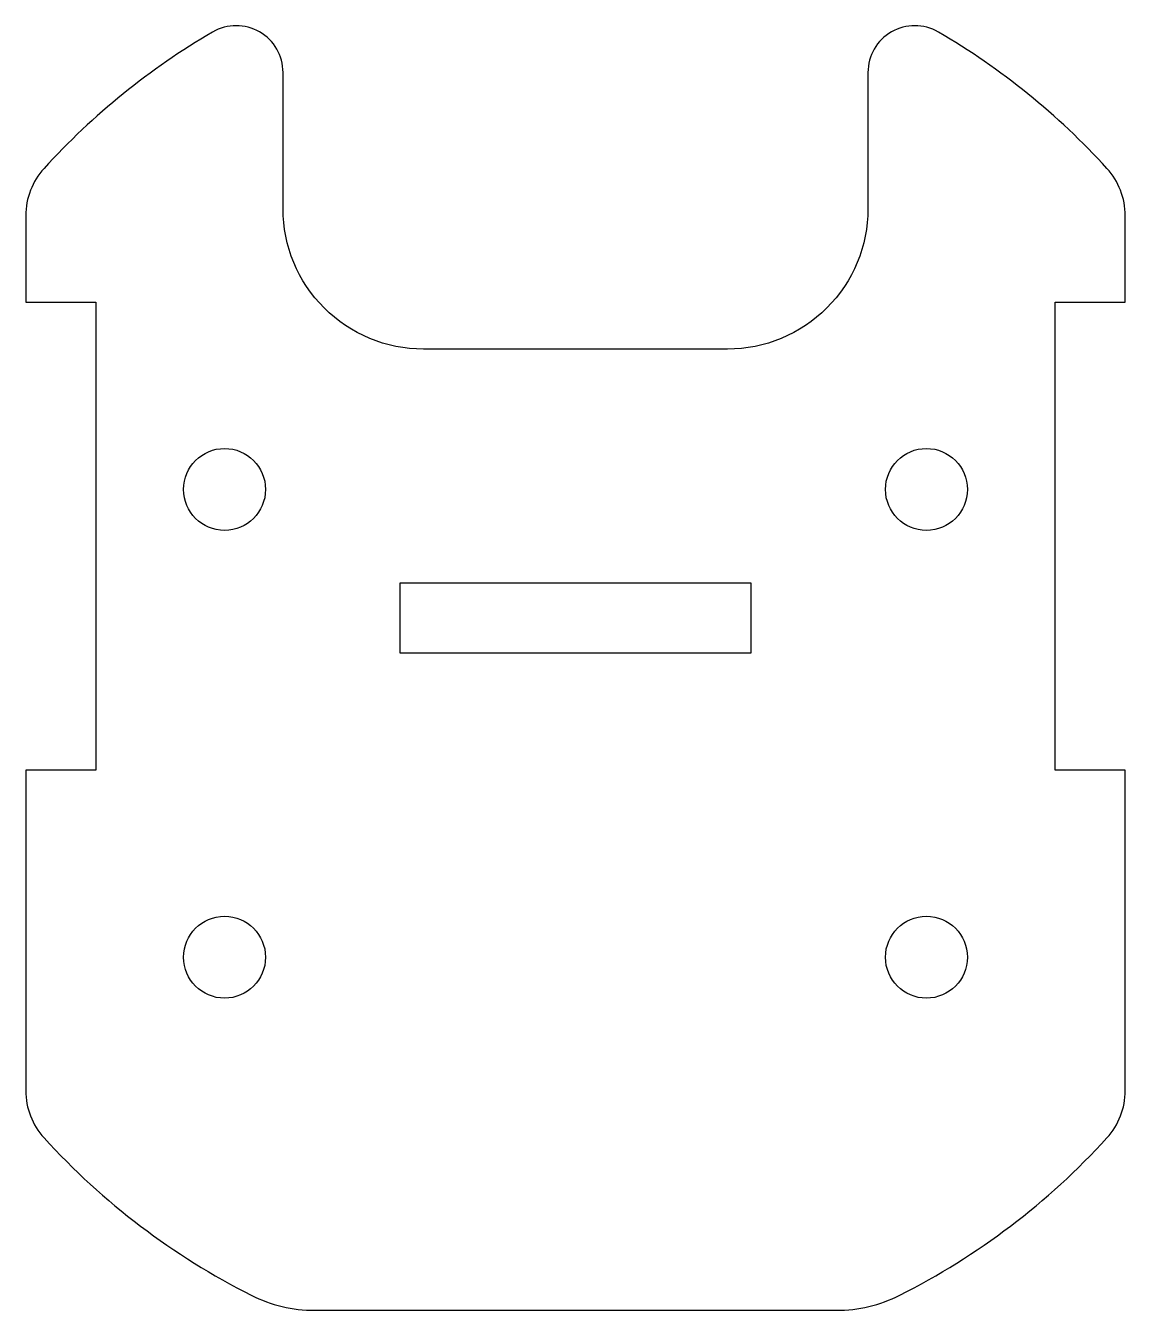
# Model space of a CAD drawing. Header units: millimetres. Extents: x -23.5 to 23.5, y -28.1 to 26.8.
import ezdxf

# ---------------------------------------------------------------- set-up
doc = ezdxf.new("R2010")
doc.units = ezdxf.units.MM
doc.layers.get('0').update_dxf_attribs({"linetype": 'CONTINUOUS'})

msp = doc.modelspace()

# ---------------------------------------------------------------- linework, layer by layer
msp.add_lwpolyline([(22.716, -20.725, 0.187036), (23.5, -18.703), (23.5, -5), (20.5, -5), (20.5, 15), (23.5, 15), (23.5, 18.703, 0.187036), (22.716, 20.725, 0.075787), (15.509, 26.553, 0.579027), (12.5, 24.826), (12.5, 19, -0.414214), (6.5, 13), (-6.5, 13, -0.414214), (-12.5, 19), (-12.5, 24.826, 0.579027), (-15.509, 26.553, 0.075787), (-22.716, 20.725, 0.187036), (-23.5, 18.703), (-23.5, 15), (-20.5, 15), (-20.5, -5), (-23.5, -5), (-23.5, -18.703, 0.187036), (-22.716, -20.725, 0.091186), (-13.857, -27.451, 0.1174), (-11.153, -28.095), (11.153, -28.095, 0.1174), (13.857, -27.451, 0.091186)], format="xyb", close=True)
msp.add_lwpolyline([(-7.5, 0), (-7.5, 3), (7.5, 3), (7.5, 0)], close=True)
for centre in [(-15, 7), (15, 7), (-15, -13), (15, -13)]:
    msp.add_circle(centre, 1.75)

doc.saveas('drawing.dxf')
